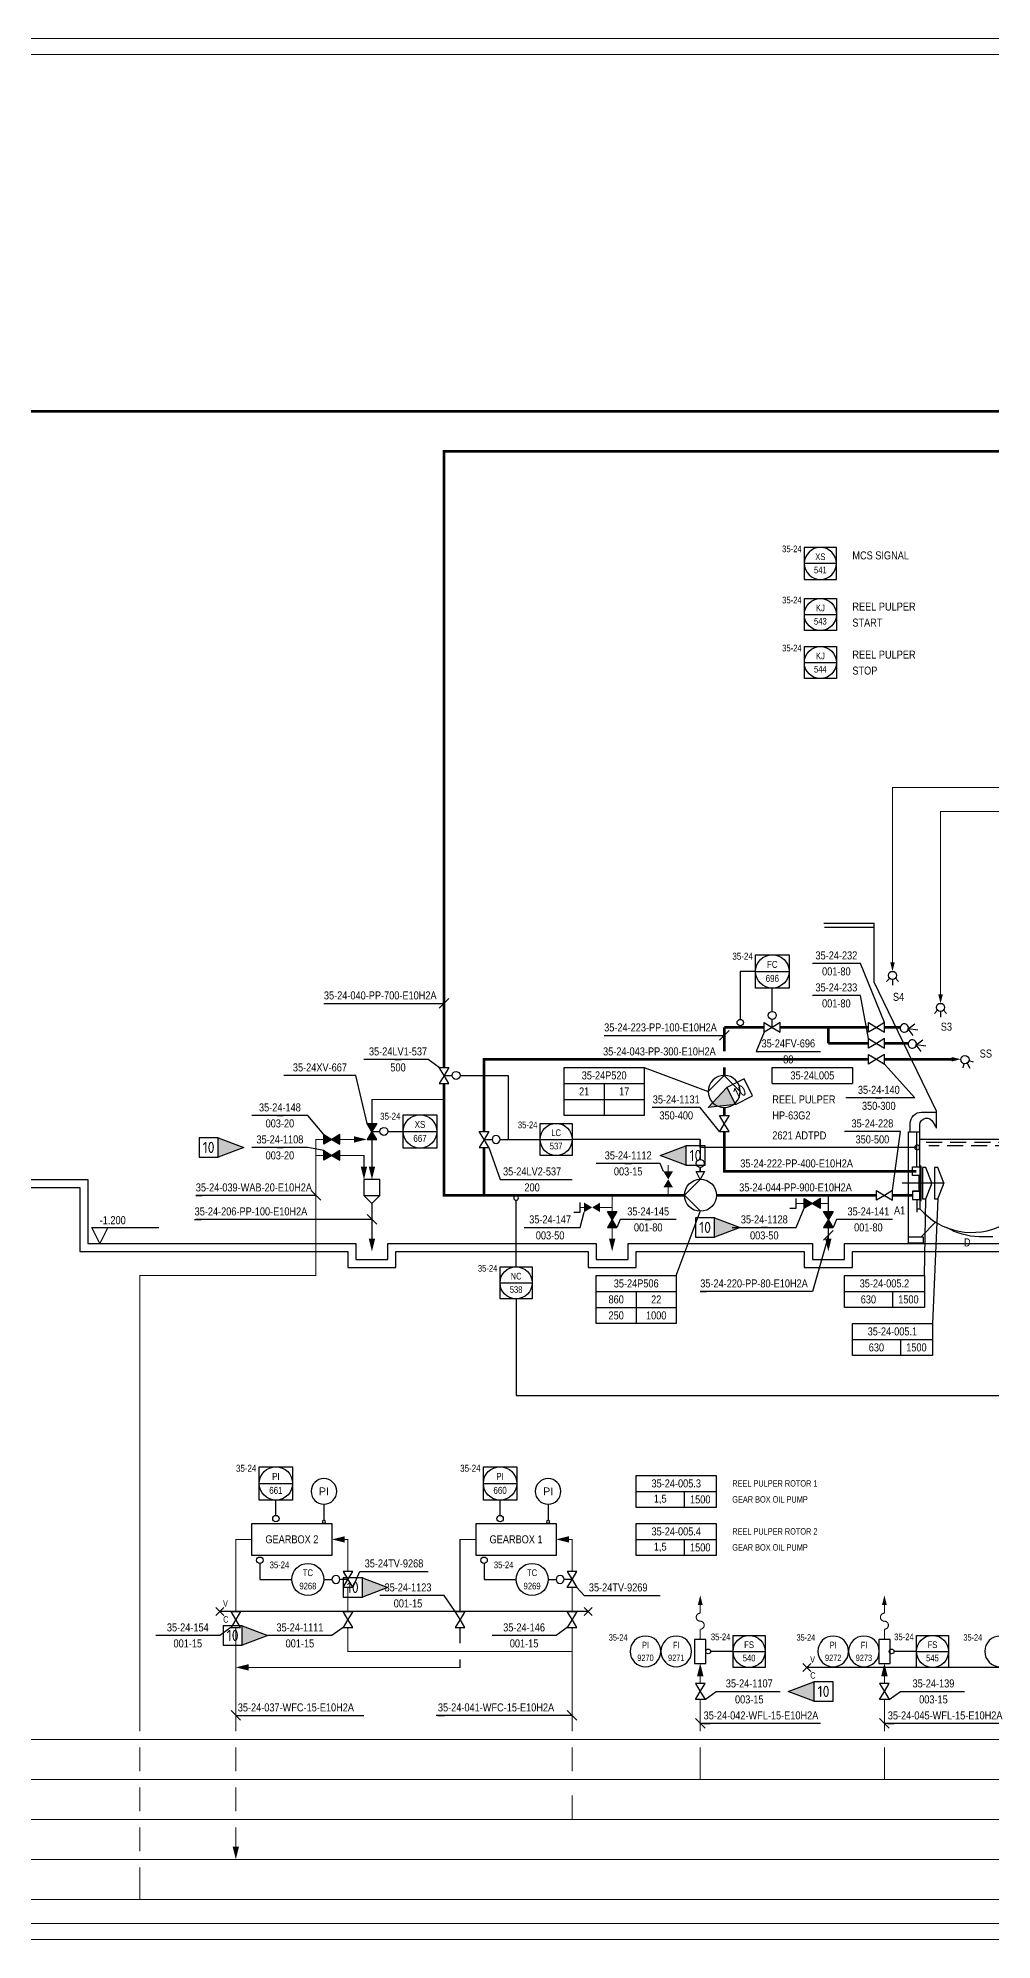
# Model space of a CAD drawing. Header units: millimetres. Extents: x -55 to 6506, y -5 to 599.
# Drawn here: x 1486 to 1784, y 0 to 594 of the extents above; entities that cross this region are included whole.
import ezdxf
from ezdxf.enums import TextEntityAlignment as Align

# ---------------------------------------------------------------- set-up
doc = ezdxf.new("R2010")
doc.units = ezdxf.units.MM
doc.header["$LTSCALE"] = 10
doc.header["$MEASUREMENT"] = 0
doc.linetypes.add('DASHDOT', pattern=[25.4, 12.7, -6.35, 0, -6.35])
doc.linetypes.add('DASHED', pattern=[0.75, 0.5, -0.25])
doc.layers.get('0').update_dxf_attribs({"linetype": 'CONTINUOUS'})
for name, color, linetype in [('P-A-SHEET', 3, 'CONTINUOUS'), ('P-COOLING_WATER', 3, 'CONTINUOUS'), ('P-CVPOS', 7, 'CONTINUOUS'), ('P-DELIVERY_LIMIT', 1, 'DASHDOT'), ('P-EQUIPMENT_POS', 7, 'CONTINUOUS'), ('P-EQUIPMENTS', 7, 'CONTINUOUS'), ('P-FITTINGS', 7, 'CONTINUOUS'), ('P-FLOOR', 7, 'CONTINUOUS'), ('P-INSTRPOS', 7, 'CONTINUOUS'), ('P-INSTRPOS_TEXTS', 7, 'CONTINUOUS'), ('P-INSTRU', 7, 'CONTINUOUS'), ('P-LINEPOS', 7, 'CONTINUOUS'), ('P-MASS1', 6, 'CONTINUOUS'), ('P-MOTOR_POS', 7, 'CONTINUOUS'), ('P-OTHER', 7, 'CONTINUOUS'), ('P-PUMP_POS', 7, 'CONTINUOUS'), ('P-PUMPS', 7, 'CONTINUOUS'), ('P-REJECT', 22, 'CONTINUOUS'), ('P-REVISIONS', 1, 'CONTINUOUS'), ('P-SEALING_WATER', 3, 'CONTINUOUS'), ('P-SYMB', 7, 'CONTINUOUS'), ('P-TEXT', 7, 'CONTINUOUS'), ('P-VALVEPOS', 7, 'CONTINUOUS'), ('P-VENTS', 7, 'CONTINUOUS'), ('P-WATER', 3, 'CONTINUOUS'), ('P-WHITE_WATER', 3, 'CONTINUOUS'), ('PI0ATT', 7, 'CONTINUOUS')]:
    doc.layers.add(name, color=color, linetype=linetype)
doc.styles.add('Arial', font='ARIALN.TTF')
doc.styles.add('ARIALN', font='ARIALN.TTF')
doc.styles.add('CTS_REV', font='isocp.shx')
doc.styles.add('ISO', font='ISO.shx')
doc.styles.add('ROMANS', font='ARIALN.TTF')
doc.styles.get("Standard").update_dxf_attribs({"font": 'ARIALN.TTF'})

# ---------------------------------------------------------------- blocks, each defined once
blk = doc.blocks.new('PPI_0100X')
at = {"color": 0}
blk.add_circle((0, 0), 0.75, dxfattribs=at)
at = {"layer": 'PI0ATT', "color": 0, "flags": 1}
for tag, p in [('ANTNIMI', (-0.88, -0.31)), ('ANTPOS', (-0.88, -0.39)), ('ANTPNIM', (-0.88, -0.48)), ('ANTDN', (-0.88, -0.56)), ('ANTPN', (-0.88, -0.64)), ('ANTMAT', (-0.88, -0.73)), ('ANTLIIT', (-0.88, -0.81)), ('ANTPITU', (-0.88, -0.89)), ('ANTERI1', (-0.88, -0.98)), ('ANTPHAV', (-0.88, -1.06)), ('ANTSIPO', (-0.88, -1.14)), ('ANTAILY', (-0.88, -1.23)), ('ANTTIH', (-0.88, -1.31)), ('ANTALUE', (-0.88, -1.39)), ('ANTKPAI', (-0.88, -1.48)), ('ANTLMP', (-0.88, -1.56)), ('ANTYLAM', (-0.88, -1.64)), ('ANTLISA', (-0.88, -1.73))]:
    blk.add_attdef(tag, p, '', height=0.05, dxfattribs=at)
blk = doc.blocks.new('P7A0200')
at = {"color": 0, "linetype": 'ByBlock'}
for p, q in [((0, 5), (5, 0)), ((5, 0), (0, -5))]:
    blk.add_line(p, q, dxfattribs=at)
blk.add_lwpolyline([(0, -5, 1), (0, 5, 1)], format="xyb", close=True, dxfattribs=at)
blk = doc.blocks.new('P7A1100')
at = {"color": 0, "linetype": 'ByBlock'}
for points in [[(-3, -1.8), (-3, 1.8), (0, 0)], [(3, -1.8), (3, 1.8), (0, 0)]]:
    blk.add_lwpolyline(points, close=True, dxfattribs=at)
blk = doc.blocks.new('P7A1120')
at = {"color": 0, "linetype": 'ByBlock'}
blk.add_line((0, 0), (0, 3), dxfattribs=at)
for points in [[(-3, 1.8), (0, 0), (-3, -1.8)], [(3, 1.8), (0, 0), (3, -1.8)]]:
    blk.add_lwpolyline(points, close=True, dxfattribs=at)
blk.add_lwpolyline([(-1.5, 4.5, 1), (1.5, 4.5, 1)], format="xyb", close=True, dxfattribs=at)
blk = doc.blocks.new('PPI_1204A')
at = {"color": 0, "linetype": 'ByBlock'}
for p, q in [((-6, -6), (-6, 6)), ((-6, 6), (6, 6)), ((-6, 0), (6, 0)), ((6, 6), (6, -6)), ((6, -6), (-6, -6))]:
    blk.add_line(p, q, dxfattribs=at)
blk.add_circle((0, 0), 6, dxfattribs=at)
blk = doc.blocks.new('PPI_1200A')
at = {"color": 0, "linetype": 'ByBlock'}
blk.add_circle((0, 0), 6, dxfattribs=at)
blk = doc.blocks.new('PPI_1100A')
at = {"color": 0, "linetype": 'ByBlock'}
blk.add_line((0, 0), (2, 0), dxfattribs=at)
blk = doc.blocks.new('PPI_1000A')
at = {"color": 0, "linetype": 'ByBlock'}
blk.add_line((-1, 0), (1, 0), dxfattribs=at)
blk = doc.blocks.new('PPI_0900A')
at = {"color": 0, "linetype": 'ByBlock'}
blk.add_line((-1, 0), (1, 0), dxfattribs=at)
blk = doc.blocks.new('P7A1305')
at = {"color": 0, "linetype": 'ByBlock'}
blk.add_solid([(-4, -1), (-4, 1), (0, 0)], dxfattribs=at)
blk = doc.blocks.new('P7A1105')
at = {"color": 0, "linetype": 'ByBlock'}
for points in [[(-3, 1.8), (-3, -1.8), (0, 0)], [(0, 0), (3, 1.8), (3, -1.8)]]:
    blk.add_solid(points, dxfattribs=at)
blk = doc.blocks.new('P7A1212')
at = {"color": 0, "linetype": 'ByBlock'}
for p, q in [((0, -1.5), (0, 1.5)), ((2, -1.5), (0, -1.5))]:
    blk.add_line(p, q, dxfattribs=at)
blk = doc.blocks.new('CVM0194')
at = {"color": 0, "linetype": 'Continuous'}
blk.add_lwpolyline([(-1.5, 4.5, -1), (1.5, 4.5, -1), (-1.5, 4.5)], format="xyb", close=True, dxfattribs=at)
blk.add_lwpolyline([(0, 0), (0, 3)], dxfattribs=at)
at = {"layer": 'P-VENTS', "color": 7, "linetype": 'Continuous'}
for points in [[(-3, -1.8), (-3, 1.8), (0, 0)], [(3, -1.8), (3, 1.8), (0, 0)]]:
    blk.add_lwpolyline(points, close=True, dxfattribs=at)
blk = doc.blocks.new('PPI_1302A-25_0')
at = {"color": 0, "linetype": 'ByBlock'}
for p, q in [((0, -5), (0, 0)), ((0, 0), (25, 0)), ((25, 0), (25, -5)), ((0, -5), (25, -5))]:
    blk.add_line(p, q, dxfattribs=at)
blk = doc.blocks.new('PPI_0521A-25_0')
at = {"color": 0, "linetype": 'ByBlock'}
for p, q in [((0, 0), (25, 0)), ((0, -15), (0, 0)), ((25, 0), (25, -15)), ((0, -5), (25, -5)), ((12.5, -5), (12.5, -15)), ((0, -10), (25, -10)), ((25, -15), (0, -15))]:
    blk.add_line(p, q, dxfattribs=at)
blk = doc.blocks.new('p7a1370')
at = {"color": 0, "linetype": 'ByBlock'}
for p, q in [((1.25, 1.25), (-1.25, -1.25)), ((-1.25, 1.25), (1.25, -1.25))]:
    blk.add_line(p, q, dxfattribs=at)
blk = doc.blocks.new('P7A1304')
at = {"color": 0, "linetype": 'ByBlock'}
blk.add_line((1.5, 1.5), (-1.5, -1.5), dxfattribs=at)
blk = doc.blocks.new('PPI_1504A-25_0')
at = {"color": 0, "linetype": 'ByBlock'}
for p, q in [((0, 0), (25, 0)), ((0, -10), (0, 0)), ((25, 0), (25, -10)), ((0, -5), (25, -5)), ((15, -5), (15, -10)), ((25, -10), (0, -10))]:
    blk.add_line(p, q, dxfattribs=at)
blk = doc.blocks.new('PPI_0102B')
at = {"color": 0, "linetype": 'ByBlock'}
blk.add_circle((0, -1), 1, dxfattribs=at)
blk = doc.blocks.new('PRM5E70')
at = {"layer": 'P-OTHER'}
h = blk.add_hatch(color=0, dxfattribs=at)
h.paths.add_polyline_path([(-3, 1.8), (-3, -1.8), (0, 0)])
h.paths.add_polyline_path([(3, -1.8), (3, 1.8), (0, 0)])
at = {"layer": 'P-VENTS', "color": 0, "linetype": 'Continuous'}
for points in [[(-3, -1.8), (-3, 1.8), (0, 0)], [(3, -1.8), (3, 1.8), (0, 0)]]:
    blk.add_lwpolyline(points, close=True, dxfattribs=at)
blk = doc.blocks.new('P7A1315')
at = {"color": 0, "linetype": 'ByBlock'}
for p, q in [((0, 0), (-2.5, 5)), ((-2.5, 5), (18.5, 5)), ((2.5, 5), (0, 0))]:
    blk.add_line(p, q, dxfattribs=at)
at = {"color": 0, "linetype": 'ByBlock', "style": 'ROMANS'}
blk.add_attdef('INFO', (0, 6), '', height=2.5, dxfattribs=at)
blk = doc.blocks.new('P7A1011')
at = {"color": 0, "linetype": 'ByBlock'}
blk.add_line((0, -4), (0, -9), dxfattribs=at)
blk.add_lwpolyline([(-4, 0, 1), (4, 0, 1)], format="xyb", close=True, dxfattribs=at)
for start, end in [(90, 270), (270, 90)]:
    blk.add_arc((0, -9.5), 0.5, start, end, dxfattribs=at)
at = {"color": 0, "linetype": 'ByBlock', "style": 'ISO', "width": 1.25}
blk.add_attdef('TUNNUS', text='', height=2.5, dxfattribs=at).set_placement((0, 0), align=Align.MIDDLE)
blk = doc.blocks.new('PRME234')
at = {"layer": 'P-OTHER'}
h = blk.add_hatch(color=0, dxfattribs=at)
h.paths.add_polyline_path([(-3, 1.8), (-3, -1.8), (0, 0)])
h.paths.add_polyline_path([(3, -1.8), (3, 1.8), (0, 0)])
at = {"layer": 'P-VENTS', "color": 0, "linetype": 'Continuous'}
for points in [[(-3, -1.8), (-3, 1.8), (0, 0)], [(3, -1.8), (3, 1.8), (0, 0)]]:
    blk.add_lwpolyline(points, close=True, dxfattribs=at)
blk = doc.blocks.new('PRME973')
at = {"layer": 'P-OTHER'}
h = blk.add_hatch(color=0, dxfattribs=at)
h.paths.add_polyline_path([(-3, 1.8), (-3, -1.8), (0, 0)])
h.paths.add_polyline_path([(3, -1.8), (3, 1.8), (0, 0)])
at = {"layer": 'P-VENTS', "color": 0, "linetype": 'Continuous'}
for points in [[(-3, -1.8), (-3, 1.8), (0, 0)], [(3, -1.8), (3, 1.8), (0, 0)]]:
    blk.add_lwpolyline(points, close=True, dxfattribs=at)
blk.add_lwpolyline([(-1.5, 4.5, -1), (1.5, 4.5, -1), (-1.5, 4.5)], format="xyb", close=True, dxfattribs=at)
blk.add_lwpolyline([(0, 0), (0, 3)], dxfattribs=at)
blk = doc.blocks.new('PRME981')
at = {"layer": 'P-OTHER'}
h = blk.add_hatch(color=0, dxfattribs=at)
h.paths.add_polyline_path([(-3, 1.8), (-3, -1.8), (0, 0)])
h.paths.add_polyline_path([(3, -1.8), (3, 1.8), (0, 0)])
at = {"layer": 'P-VENTS', "color": 0, "linetype": 'Continuous'}
for points in [[(-3, -1.8), (-3, 1.8), (0, 0)], [(3, -1.8), (3, 1.8), (0, 0)]]:
    blk.add_lwpolyline(points, close=True, dxfattribs=at)
blk = doc.blocks.new('PRME98D')
at = {"layer": 'P-OTHER'}
h = blk.add_hatch(color=0, dxfattribs=at)
h.paths.add_polyline_path([(-3, 1.8), (-3, -1.8), (0, 0)])
h.paths.add_polyline_path([(3, -1.8), (3, 1.8), (0, 0)])
at = {"layer": 'P-VENTS', "color": 0, "linetype": 'Continuous'}
for points in [[(-3, -1.8), (-3, 1.8), (0, 0)], [(3, -1.8), (3, 1.8), (0, 0)]]:
    blk.add_lwpolyline(points, close=True, dxfattribs=at)
blk = doc.blocks.new('P7A1220')
at = {"color": 0, "linetype": 'ByBlock'}
for p, q in [((-1.8, -4.3), (0, -2.5)), ((0, -5.5), (0, -2.5)), ((0, -2.5), (1.8, -4.3))]:
    blk.add_line(p, q, dxfattribs=at)
blk.add_lwpolyline([(-1.3, -1.2, 1), (1.3, -1.2, 1)], format="xyb", close=True, dxfattribs=at)
blk = doc.blocks.new('CVM018F')
at = {"color": 0, "linetype": 'Continuous'}
blk.add_lwpolyline([(-1.5, 4.5, -1), (1.5, 4.5, -1), (-1.5, 4.5)], format="xyb", close=True, dxfattribs=at)
blk.add_lwpolyline([(0, 0), (0, 3)], dxfattribs=at)
at = {"layer": 'P-VENTS', "color": 0, "linetype": 'Continuous'}
for points in [[(-3, -1.8), (-3, 1.8), (0, 0)], [(3, -1.8), (3, 1.8), (0, 0)]]:
    blk.add_lwpolyline(points, close=True, dxfattribs=at)
blk = doc.blocks.new('P7A1369')
at = {"color": 0, "linetype": 'ByBlock'}
blk.add_lwpolyline([(8, -3), (0, 0), (8, 3)], dxfattribs=at)
blk.add_lwpolyline([(14, -3), (14, 3), (8, 3), (8, -3)], close=True, dxfattribs=at)
blk.add_solid([(8, 3), (8, -3), (0, 0)], dxfattribs=at)
at = {"color": 7, "linetype": 'Continuous', "style": 'CTS_REV'}
blk.add_attdef('A', text='', height=3.5, dxfattribs=at).set_placement((11, 0), align=Align.MIDDLE)
blk = doc.blocks.new('P7A1372')
at = {"color": 0, "linetype": 'ByBlock'}
blk.add_lwpolyline([(-14, 3), (-14, -3), (-8, -3), (-8, 3)], close=True, dxfattribs=at)
blk.add_lwpolyline([(-8, 3), (0, 0), (-8, -3)], dxfattribs=at)
blk.add_solid([(-8, -3), (-8, 3), (0, 0)], dxfattribs=at)
at = {"color": 7, "linetype": 'Continuous', "style": 'CTS_REV'}
blk.add_attdef('A', text='', height=3.5, dxfattribs=at).set_placement((-11, 0), align=Align.MIDDLE)

msp = doc.modelspace()

# ---------------------------------------------------------------- linework, layer by layer
at = {"layer": 'P-A-SHEET', "color": 7, "const_width": 0.35}
for points in [[(-50, 0), (6501, 0), (6501, 594), (-50, 594)], [(-45, 5), (6496, 5), (6496, 589), (-45, 589)]]:
    msp.add_lwpolyline(points, close=True, dxfattribs=at)
at = {"layer": 'P-COOLING_WATER', "const_width": 0.35}
for points in [[(5972.5, 37.5), (15, 37.5)], [(15, 25), (5972.5, 25)]]:
    msp.add_lwpolyline(points, dxfattribs=at)
at = {"layer": 'P-CVPOS'}
for points in [[(1712.5, 283.5), (1710, 277.5), (1730, 277.5)], [(1611, 272.5), (1607.5, 275), (1587.5, 275)], [(1588.5, 255), (1585, 270), (1562.5, 270)], [(1626.5, 247.5), (1630, 237.5), (1652.5, 237.5)], [(1584, 110), (1586.25, 115), (1607.5, 115)], [(1654, 110), (1656.25, 107.5), (1680, 107.5)]]:
    msp.add_lwpolyline(points, dxfattribs=at)
at = {"layer": 'P-DELIVERY_LIMIT'}
for points in [[(1657.5, 102.5), (1542.5, 102.5)], [(1827.5, 85), (1725.82, 85)]]:
    msp.add_lwpolyline(points, dxfattribs=at)
at = {"layer": 'P-EQUIPMENTS'}
for points in [[(1761.09, 241.4), (1761.09, 248.53), (1761.09, 254.53, -0.827046), (1765.18, 255.31), (1766.31, 253.5), (1766.31, 258.79), (1746.81, 299.11), (1746.81, 317.54)], [(1761.09, 231.18), (1761.09, 228.28, 0.774592), (1798.55, 247.31, 0.132211), (1796.31, 252.39), (1796.31, 258.79), (1800.79, 269)], [(1757.56, 219.59), (1761.44, 219.59), (1762.14, 219.59), (1762.14, 217.54), (1757.56, 217.54), (1757.56, 252.39), (1758.08, 252.39), (1758.08, 255.02, -0.414214), (1761.58, 258.52), (1766.31, 258.52)], [(1783.84, 219.54), (1779.58, 219.54, -0.123626), (1769.42, 222.44)]]:
    msp.add_lwpolyline(points, format="xyb", dxfattribs=at)
for points in [[(1758.08, 252.39), (1761.09, 252.39)], [(1760.1, 241.4), (1760.1, 252.39)], [(1797.69, 250), (1761.03, 250)], [(1758.81, 233.84), (1761.09, 233.84), (1761.09, 238.74), (1760.74, 238.74), (1760.74, 233.84)], [(1760.1, 231.18), (1760.1, 227.29)], [(1760.1, 228.28), (1761.09, 228.28)], [(1765.97, 224.17), (1761.44, 219.59)]]:
    msp.add_lwpolyline(points, dxfattribs=at)
at = {"layer": 'P-EQUIPMENTS', "linetype": 'DASHED'}
for points in [[(1798.08, 249), (1761.03, 249)], [(1797.07, 248), (1763.87, 248)]]:
    msp.add_lwpolyline(points, dxfattribs=at)
at = {"layer": 'P-EQUIPMENTS'}
for points in [[(1761.09, 238.74), (1758.81, 238.74), (1758.81, 241.4), (1761.09, 241.4)], [(1761.44, 236.29), (1761.44, 241.19), (1761.44, 241.68), (1761.09, 241.68), (1761.09, 231.39), (1761.09, 230.9), (1761.44, 230.9)], [(1761.09, 233.84), (1758.81, 233.84), (1758.81, 231.18), (1761.09, 231.18)]]:
    msp.add_lwpolyline(points, close=True, dxfattribs=at)
at = {"layer": 'P-FLOOR'}
for points in [[(1297.5, 237.5), (1501.25, 237.5), (1501.25, 217.5), (1585, 217.5), (1585, 212.5), (1595, 212.5), (1595, 217.5), (1660, 217.5), (1660, 212.5), (1670, 212.5), (1670, 217.5), (1727.5, 217.5), (1727.5, 212.5), (1737.5, 212.5), (1737.5, 217.5), (1826.25, 217.5), (1826.25, 202.5), (1906.25, 202.5), (1906.25, 237.5), (1930, 237.5), (1930, 232.5), (1945, 232.5), (1945, 237.5), (2177.5, 237.5)], [(1300, 235), (1498.75, 235), (1498.75, 215), (1582.5, 215), (1582.5, 210), (1597.5, 210), (1597.5, 215), (1657.5, 215), (1657.5, 210), (1672.5, 210), (1672.5, 215), (1725, 215), (1725, 210), (1740, 210), (1740, 215), (1823.75, 215), (1823.75, 200), (1908.75, 200), (1908.75, 235), (1927.5, 235), (1927.5, 230), (1947.5, 230), (1947.5, 235), (2175, 235)]]:
    msp.add_lwpolyline(points, dxfattribs=at)
at = {"layer": 'P-INSTRU'}
for points in [[(1617.5, 270), (1632.5, 270), (1632.5, 250), (1642.5, 250)], [(1595, 252.5), (1599.78, 252.5)], [(1630, 250), (1632.5, 250), (1632.5, 250)], [(1760, 247.5), (1692.5, 247.5), (1692.5, 250), (1652.5, 250)], [(1692.5, 250), (1692.5, 243.75)], [(1692.5, 241.25), (1692.5, 240)], [(1692.5, 237.5), (1692.5, 237.5)], [(1635, 210.18), (1635, 231)], [(1635, 200), (1635, 170), (1939.7, 170)], [(1560, 132.5), (1560, 137.28)], [(1630, 132.5), (1630, 137.28)], [(1555, 117.5), (1555, 112.5), (1565, 112.5)], [(1625, 117.5), (1625, 112.5), (1635, 112.5)], [(1575, 112.5), (1577.5, 112.5)], [(1645, 112.5), (1647.5, 112.5)], [(1702.73, 90), (1695.73, 90)], [(1760.01, 90), (1753.01, 90)]]:
    msp.add_lwpolyline(points, dxfattribs=at)
at = {"layer": 'P-LINEPOS'}
for points in [[(1662.5, 282.5), (1700, 282.5)], [(1572.5, 232.5), (1535, 232.5)], [(1590, 225), (1535, 225)], [(1732.5, 220), (1727.5, 202.5), (1692.5, 202.5)], [(1547.5, 70), (1587.5, 70)], [(1652.5, 70), (1647.5, 70), (1610, 70)], [(1730, 67.5), (1692.5, 67.5)], [(1790, 67.5), (1750, 67.5)]]:
    msp.add_lwpolyline(points, dxfattribs=at)
at = {"layer": 'P-MASS1', "const_width": 0.8}
for points in [[(2387.5, 287.5), (2385, 287.5), (2385, 477.5), (1017.03, 477.5)], [(2406, 282.5), (2375, 282.5), (2375, 465), (1612.5, 465), (1612.5, 272.5)], [(1700, 277.5), (1700, 285)], [(1700, 285), (1712.5, 285)], [(1717.5, 285), (1745, 285)], [(1732.5, 280), (1732.5, 285)], [(1750, 285), (1755, 285)], [(1732.5, 280), (1745, 280)], [(1750, 280), (1757.5, 280)], [(1745, 275), (1625, 275), (1625, 252.5)], [(1771.01, 275), (1750, 275)], [(1750, 275), (1750, 275)], [(1612.5, 267.5), (1612.5, 232.5), (1687.5, 232.5)], [(1700, 270), (1700, 272.5)], [(1700, 257.5), (1700, 260)], [(1760, 240), (1700, 240), (1700, 252.5)], [(1625, 247.5), (1625, 232.5)], [(1747.5, 232.5), (1697.5, 232.5)], [(1758.81, 232.5), (1752.5, 232.5)]]:
    msp.add_lwpolyline(points, dxfattribs=at)
at = {"layer": 'P-OTHER'}
for points in [[(1731.09, 317.54), (1746.81, 317.54)], [(1731.31, 316.29), (1746.81, 316.29)], [(1710, 302.5), (1705, 302.5), (1705, 287.5)], [(1715, 290), (1715, 297.5)], [(1575, 292.5), (1612.5, 292.5)], [(1675, 272.5), (1695, 265)], [(1691.18, 240), (1693.82, 240)], [(1692.5, 237.5), (1691.18, 240)], [(1692.5, 240), (1692.5, 241.25)], [(1693.82, 240), (1692.5, 237.5)], [(1587.5, 232.5), (1592.5, 232.5), (1592.5, 237.5), (1587.5, 237.5), (1587.5, 232.5)], [(1592.5, 232.5), (1590, 230), (1587.5, 232.5)], [(1765.06, 236.29), (1755.54, 236.29)], [(1768.81, 236.29), (1759.29, 236.29)], [(1685, 207.5), (1692.5, 227.5)], [(1762.5, 207.5), (1762.96, 231.39)], [(1766.71, 231.39), (1765, 192.5)], [(1552.5, 130), (1577.5, 130), (1577.5, 120), (1552.5, 120), (1552.5, 130)], [(1622.5, 130), (1647.5, 130), (1647.5, 120), (1622.5, 120), (1622.5, 130)], [(1615.96, 102.5), (1612.5, 107.5), (1592.5, 107.5)], [(1545.96, 97.5), (1542.5, 95), (1522.5, 95)], [(1581, 97.5), (1577.5, 95), (1557.5, 95)], [(1651, 97.5), (1647.5, 95), (1627.5, 95)], [(1694, 75), (1697.5, 77.5), (1717.5, 77.5)], [(1751.5, 75), (1755, 77.5), (1775, 77.5)]]:
    msp.add_lwpolyline(points, dxfattribs=at)
for points in [[(1761.91, 231.39), (1762.96, 231.39), (1764.71, 235.94), (1764.71, 236.64), (1762.96, 241.19), (1761.91, 241.19)], [(1765.66, 231.39), (1766.71, 231.39), (1768.46, 235.94), (1768.46, 236.64), (1766.71, 241.19), (1765.66, 241.19)], [(1690.75, 86.25), (1694.25, 86.25), (1694.25, 93.75), (1690.75, 93.75), (1690.75, 86.25)], [(1748.25, 86.25), (1751.75, 86.25), (1751.75, 93.75), (1748.25, 93.75), (1748.25, 86.25)]]:
    msp.add_lwpolyline(points, close=True, dxfattribs=at)
msp.add_circle((1692.5, 242.5), 1.25, dxfattribs=at)
at = {"layer": 'P-REJECT', "const_width": 0.35}
for points in [[(1590, 255), (1590, 262.5), (1612.5, 262.5)], [(1590, 241.5), (1590, 250)], [(1682.5, 240), (1682.5, 242)], [(1665, 232.5), (1665, 227.5)], [(1682.5, 232.5), (1682.5, 235)], [(1732.5, 232.5), (1732.5, 227.5)], [(1590, 219), (1590, 230)], [(1656.25, 228.75), (1655, 228.75)], [(1665, 228.75), (1661.25, 228.75)], [(1725, 230), (1722.5, 230)], [(1732.5, 230), (1730, 230)], [(1665, 222.5), (1665, 219)], [(1732.5, 222.5), (1732.5, 219)]]:
    msp.add_lwpolyline(points, dxfattribs=at)
at = {"layer": 'P-SEALING_WATER', "const_width": 0.35}
for points in [[(1692.5, 93.75), (1692.5, 96.94), (1692.5, 96.94, 1), (1692.5, 99.44, -1), (1692.5, 101.94), (1692.5, 105.59)], [(1750, 93.75), (1750, 96.94), (1750, 96.94, 1), (1750, 99.44, -1), (1750, 101.94), (1750, 105.59)]]:
    msp.add_lwpolyline(points, format="xyb", dxfattribs=at)
for points in [[(1692.5, 50), (1692.5, 60)], [(1750, 50), (1750, 60)], [(15, 50), (5972.5, 50)]]:
    msp.add_lwpolyline(points, dxfattribs=at)
at = {"layer": 'P-SYMB'}
for points in [[(1751.66, 300.34), (1750.67, 299.34)], [(1752.53, 299.96), (1752.53, 298.17)], [(1753.44, 300.34), (1754.44, 299.34)], [(1766.63, 290.34), (1765.63, 289.34)], [(1767.53, 289.96), (1767.53, 288.17)], [(1768.44, 290.34), (1769.44, 289.34)], [(1774.83, 273.68), (1774.49, 272.32)], [(1775.8, 273.83), (1776.72, 272.29)], [(1776.39, 274.62), (1777.75, 274.27)]]:
    msp.add_lwpolyline(points, dxfattribs=at)
for centre in [(1752.53, 301.24), (1767.53, 291.24), (1775.14, 274.93)]:
    msp.add_circle(centre, 1.28, dxfattribs=at)
at = {"layer": 'P-VALVEPOS'}
for points in [[(1750, 286.5), (1742.5, 305), (1727.5, 305)], [(1745, 281.5), (1742.5, 295), (1727.5, 295)], [(1750, 273.54), (1759.5, 263), (1738, 263)], [(1575, 251.5), (1570, 257.5), (1552.5, 257.5)], [(1698.5, 252.5), (1692.5, 260), (1677.5, 260)], [(1752.5, 234), (1755, 252.5), (1737.5, 252.5)], [(1575, 246.5), (1570, 247.5), (1552.5, 247.5)], [(1681, 240), (1680, 242.5), (1660, 242.5)], [(1637.5, 222.5), (1655, 222.5), (1656.25, 227.25)], [(1702.5, 222.5), (1722.5, 222.5), (1725, 228.5)], [(1685, 225), (1667.5, 225), (1666.5, 222.5)], [(1752.5, 225), (1735, 225), (1734, 222.5)]]:
    msp.add_lwpolyline(points, dxfattribs=at)
at = {"layer": 'P-WATER', "const_width": 0.35}
for points in [[(1575, 250), (1572.5, 250), (1572.5, 207.5), (1517.5, 207.5), (1517.5, 65)], [(1584.38, 250), (1580, 250)], [(1575, 245), (1572.5, 245)], [(1587.5, 240), (1587.5, 245), (1580, 245)], [(1552.5, 125), (1547.5, 125), (1547.5, 102.5)], [(1582.5, 115), (1582.5, 125), (1581.5, 125)], [(1617.5, 102.5), (1617.5, 125), (1622.5, 125)], [(1652.5, 115), (1652.5, 125), (1651.5, 125)], [(1582.5, 107.5), (1582.5, 110)], [(1582.5, 110), (1582.5, 102.5)], [(1652.5, 110), (1652.5, 102.5)], [(1547.5, 97.5), (1547.5, 85)], [(1547.5, 95), (1547.5, 97.5)], [(1582.5, 97.5), (1582.5, 90), (1652.5, 90)], [(1617.5, 97.5), (1617.5, 92.5)], [(1652.5, 97.5), (1652.5, 92.5)], [(1652.5, 97.5), (1652.5, 65)], [(1547.5, 65), (1547.5, 85)], [(1617.5, 87.5), (1617.5, 85), (1551.5, 85)], [(1692.5, 80), (1692.5, 82.25)], [(1750, 80), (1750, 82.25)], [(1692.5, 65), (1692.5, 75)], [(1750, 65), (1750, 75)], [(1517.5, 60), (1517.5, 52.5)], [(1547.5, 52.5), (1547.5, 60)], [(1652.5, 60), (1652.5, 52.5)], [(1517.5, 47.5), (1517.5, 40)], [(1547.5, 40), (1547.5, 47.5)], [(1652.5, 45), (1652.5, 37.5)], [(1517.5, 35), (1517.5, 27.5)], [(1547.5, 29), (1547.5, 35)], [(1517.5, 22.5), (1517.5, 12.5)], [(15, 12.5), (5272.5, 12.5)]]:
    msp.add_lwpolyline(points, dxfattribs=at)
at = {"layer": 'P-WHITE_WATER', "const_width": 0.35}
for points in [[(2102.5, 160), (2102.5, 360), (1752.5, 360), (1752.5, 332.5), (1752.5, 360), (1752.5, 305.3)], [(1767.5, 295), (1767.5, 352.5), (2080, 352.5), (2080, 160)], [(2093, 62.5), (1467.5, 62.5)]]:
    msp.add_lwpolyline(points, dxfattribs=at)

# ---------------------------------------------------------------- block references
at = {"layer": 'P-CVPOS', "color": 140}
for p in [(1598.14, 275), (1720, 277.5), (1640, 237.5)]:
    msp.add_blockref('PPI_1000A', p, dxfattribs=at)
at = {"layer": 'P-CVPOS', "color": 140, "rotation": 180}
msp.add_blockref('PPI_1000A', (1573.75, 270), dxfattribs=at)
at = {"layer": 'P-CVPOS', "color": 140, "xscale": -1, "rotation": 180}
for p in [(1596.88, 115), (1666.88, 107.5)]:
    msp.add_blockref('PPI_1000A', p, dxfattribs=at)
at = {"layer": 'P-DELIVERY_LIMIT', "xscale": -1}
for p in [(1542.5, 102.5), (1657.5, 102.5), (1725.82, 85)]:
    msp.add_blockref('p7a1370', p, dxfattribs=at)
at = {"layer": 'P-EQUIPMENT_POS', "color": 140}
msp.add_blockref('PPI_1302A-25_0', (1715, 272.5), dxfattribs=at)
at = {"layer": 'P-FITTINGS', "rotation": 80.53767779197439}
for p in [(1755, 285), (1757.5, 280)]:
    msp.add_blockref('P7A1220', p, dxfattribs=at)
at = {"layer": 'P-INSTRPOS', "color": 140}
for name, p, xscale, yscale, zscale in [('PPI_1204A', (1730, 430), -0.833333, 0.833333, 0.833333), ('PPI_1204A', (1730, 414), 0.8333, 0.8333, 0.8333), ('PPI_1204A', (1730, 399), 0.8333, 0.8333, 0.8333), ('PPI_1204A', (1715, 302.5), 0.87, 0.87, 0.87), ('PPI_1204A', (1605, 252.5), 0.87, 0.87, 0.87), ('PPI_1204A', (1560, 142.5), 0.87, 0.87, 0.87), ('PPI_1204A', (1630, 142.5), 0.87, 0.87, 0.87), ('PPI_1200A', (1570, 112.5), 0.8333, 0.8333, 0.8333), ('PPI_1200A', (1640, 112.5), 0.8333, 0.8333, 0.8333)]:
    msp.add_blockref(name, p, dxfattribs=dict(at, xscale=xscale, yscale=yscale, zscale=zscale))
at = {"layer": 'P-INSTRU'}
msp.add_blockref('PPI_0102B', (1705, 287.5), dxfattribs=at)
at = {"layer": 'P-INSTRU', "color": 140}
for name, p, xscale, yscale, zscale in [('PPI_1204A', (1647.5, 250), 0.833333333333334, 0.833333333333334, 0.833333333333334), ('PPI_1204A', (1635, 205.18), 0.833333333333334, 0.833333333333334, 0.833333333333334), ('PPI_1200A', (1675.4, 90), -0.8, 0.8, 0.8), ('PPI_1200A', (1685, 90), -0.8, 0.8, 0.8), ('PPI_1204A', (1707.75, 90), 0.833333333333334, 0.833333333333334, 0.833333333333334), ('PPI_1200A', (1734.01, 90), -0.8, 0.8, 0.8), ('PPI_1200A', (1743.61, 90), -0.8, 0.8, 0.8), ('PPI_1204A', (1765, 90), 0.833333333333334, 0.833333333333334, 0.833333333333334), ('PPI_1200A', (1786.13, 90), -0.8, 0.8, 0.8)]:
    msp.add_blockref(name, p, dxfattribs=dict(at, xscale=xscale, yscale=yscale, zscale=zscale))
at = {"layer": 'P-INSTRU', "color": 140, "xscale": -1, "rotation": 180}
msp.add_blockref('PPI_0100X', (1760.23, 247.5), dxfattribs=at)
at = {"layer": 'P-INSTRU', "color": 140, "xscale": -1}
msp.add_blockref('PPI_0100X', (1635, 231.75), dxfattribs=at)
at = {"layer": 'P-INSTRU', "color": 140}
for name, p in [('PPI_0102B', (1560, 132.5)), ('PPI_0102B', (1630, 132.5)), ('PPI_0100X', (1694.98, 90)), ('PPI_0100X', (1752.26, 90))]:
    msp.add_blockref(name, p, dxfattribs=at)
at = {"layer": 'P-INSTRU', "color": 140, "rotation": 180}
for p in [(1555, 117.5), (1625, 117.5)]:
    msp.add_blockref('PPI_0102B', p, dxfattribs=at)
at = {"layer": 'P-LINEPOS', "color": 140}
for p in [(1575, 292.5), (1662.5, 282.5), (1662.16, 275), (1705, 240), (1535, 232.5), (1704.66, 232.5), (1534.63, 225), (1692.5, 202.5), (1548.1, 70), (1610.6, 70), (1693.56, 67.5), (1751.06, 67.5)]:
    msp.add_blockref('PPI_1100A', p, dxfattribs=at)
at = {"layer": 'P-LINEPOS'}
for p in [(1700, 282.5), (1732.5, 220)]:
    msp.add_blockref('P7A1304', p, dxfattribs=at)
at = {"layer": 'P-LINEPOS', "xscale": -1}
for p in [(1572.5, 232.5), (1590, 225), (1547.5, 70), (1652.5, 70), (1692.5, 67.5), (1750, 67.5)]:
    msp.add_blockref('P7A1304', p, dxfattribs=at)
at = {"layer": 'P-MOTOR_POS', "color": 140}
for p in [(1737.5, 207.5), (1740, 192.5), (1672.5, 145), (1672.5, 130)]:
    msp.add_blockref('PPI_1504A-25_0', p, dxfattribs=at)
at = {"layer": 'P-PUMP_POS', "color": 140}
for p in [(1650, 272.5), (1660, 207.5)]:
    msp.add_blockref('PPI_0521A-25_0', p, dxfattribs=at)
at = {"layer": 'P-PUMPS', "rotation": 90}
msp.add_blockref('P7A0200', (1700, 265), dxfattribs=at)
at = {"layer": 'P-PUMPS', "xscale": -1}
msp.add_blockref('P7A0200', (1692.56, 232.54), dxfattribs=at)
at = {"layer": 'P-REVISIONS', "rotation": 26.56505117707798}
msp.add_blockref('P7A1369', (1695, 260), dxfattribs=at).add_auto_attribs({'A': '10'})
at = {"layer": 'P-REVISIONS'}
for name, p in [('P7A1372', (1550, 247.5)), ('P7A1369', (1680, 245)), ('P7A1372', (1705, 222.5)), ('P7A1372', (1595, 110)), ('P7A1372', (1557.5, 95)), ('P7A1369', (1720, 77.5))]:
    msp.add_blockref(name, p, dxfattribs=at).add_auto_attribs({'A': '10'})
at = {"layer": 'P-SYMB'}
for p, xscale, yscale, zscale, rotation in [((1752.53, 302.5), -0.7, 0.7, 0.7, 89.9999999999999), ((1767.53, 292.5), -0.7, 0.7, 0.7, 89.99999999999986), ((1773.81, 275.04), -0.7, 0.7, 0.7, 180), ((1692.5, 107.5), 0.75, 0.75, 0.75, 90.00000000000001), ((1750, 107.5), 0.75, 0.75, 0.75, 90.00000000000001)]:
    msp.add_blockref('P7A1305', p, dxfattribs=dict(at, xscale=xscale, yscale=yscale, zscale=zscale, rotation=rotation))
for name, p in [('P7A1304', (1612.5, 292.5)), ('P7A1305', (1588.38, 250))]:
    msp.add_blockref(name, p, dxfattribs=at)
for p, rotation in [((1587.5, 237.5), 270), ((1590, 237.5), 270), ((1590, 215), 270), ((1665, 215), 270), ((1732.5, 215), 270), ((1577.5, 125), 180), ((1647.5, 125), 180), ((1692.5, 86.25), 90), ((1750, 86.25), 90)]:
    msp.add_blockref('P7A1305', p, dxfattribs=dict(at, rotation=rotation))
for name, p, values in [('P7A1315', (1505, 217.5), {'INFO': '-1.200'}), ('P7A1011', (1575, 140), {'TUNNUS': 'PI'}), ('P7A1011', (1645, 140), {'TUNNUS': 'PI'})]:
    msp.add_blockref(name, p, dxfattribs=at).add_auto_attribs(values)
at = {"layer": 'P-SYMB', "xscale": -1}
for name, p in [('P7A1212', (1655, 228.75)), ('P7A1212', (1722.5, 230)), ('P7A1305', (1547.5, 85))]:
    msp.add_blockref(name, p, dxfattribs=at)
at = {"layer": 'P-SYMB', "xscale": -1, "rotation": 89.99999999999984}
msp.add_blockref('P7A1305', (1547.5, 25), dxfattribs=at)
at = {"layer": 'P-VALVEPOS', "color": 140, "rotation": 180}
for p in [(1735, 305), (1735, 295), (1685, 260), (1746.25, 252.5)]:
    msp.add_blockref('PPI_0900A', p, dxfattribs=at)
at = {"layer": 'P-VALVEPOS', "color": 140}
for p in [(1748.25, 263), (1561.25, 257.5), (1561.25, 247.5), (1670, 242.5), (1676.25, 225), (1707.81, 77.5), (1765.31, 77.5)]:
    msp.add_blockref('PPI_0900A', p, dxfattribs=at)
at = {"layer": 'P-VALVEPOS', "color": 140, "xscale": -1, "rotation": 180}
msp.add_blockref('PPI_0900A', (1645.62, 222.5), dxfattribs=at)
at = {"layer": 'P-VALVEPOS', "color": 140, "xscale": -1}
for p in [(1712.5, 222.5), (1745, 225), (1601.25, 107.5), (1532.5, 95), (1567.5, 95), (1637.5, 95)]:
    msp.add_blockref('PPI_0900A', p, dxfattribs=at)
at = {"layer": 'P-VENTS'}
for name, p, xscale, yscale, zscale in [('CVM018F', (1715, 285), 0.8333333333333334, 0.8333333333333334, 0.8333333333333334), ('P7A1100', (1747.5, 285), 0.8333333333333334, 0.8333333333333334, 0.8333333333333334), ('P7A1100', (1747.5, 280), 0.8333333333333334, 0.8333333333333334, 0.8333333333333334), ('P7A1100', (1747.5, 275.04), -0.833, 0.833, 0.833), ('PRME981', (1577.5, 250), 0.8333333333333334, 0.8333333333333334, 0.8333333333333334), ('PRME98D', (1577.5, 245), 0.8333333333333334, 0.8333333333333334, 0.8333333333333334), ('P7A1100', (1750, 232.5), 0.8333333333333334, 0.8333333333333334, 0.8333333333333334), ('PRM5E70', (1727.5, 230), 0.8333333333333334, 0.8333333333333334, 0.8333333333333334)]:
    msp.add_blockref(name, p, dxfattribs=dict(at, xscale=xscale, yscale=yscale, zscale=zscale))
for name, p, xscale, yscale, zscale, rotation in [('P7A1120', (1612.5, 270), -0.833, 0.833, 0.833, 270), ('P7A1100', (1700, 255), 0.8333333333333334, 0.8333333333333334, 0.8333333333333334, 270), ('PRME973', (1590, 252.5), 0.8333333333333334, 0.8333333333333334, 0.8333333333333334, 270), ('P7A1120', (1625, 250), 0.833, 0.833, 0.833, 270), ('P7A1105', (1682.5, 237.5), -0.8333333333332575, 0.8333333333332575, 0.8333333333332575, 270), ('PRME234', (1665, 225), 0.8333333333333334, 0.8333333333333334, 0.8333333333333334, 270), ('PRME234', (1732.5, 225), 0.8333333333333334, 0.8333333333333334, 0.8333333333333334, 270), ('CVM0194', (1582.5, 112.5), -0.8333333333333341, 0.8333333333333341, 0.8333333333333341, 89.99999999999984), ('CVM0194', (1652.5, 112.5), -0.8333333333333341, 0.8333333333333341, 0.8333333333333341, 89.99999999999984), ('P7A1100', (1547.5, 100), -0.8333333333333341, 0.8333333333333341, 0.8333333333333341, 270), ('P7A1100', (1582.5, 100), -0.8333333333333341, 0.8333333333333341, 0.8333333333333341, 270), ('P7A1100', (1617.5, 100), -0.8333333333333341, 0.8333333333333341, 0.8333333333333341, 270), ('P7A1100', (1652.5, 100), -0.8333333333333341, 0.8333333333333341, 0.8333333333333341, 270), ('P7A1100', (1692.5, 77.5), 0.833, 0.833, 0.833, 90.00000000000001), ('P7A1100', (1750, 77.5), 0.833, 0.833, 0.833, 90.00000000000001)]:
    msp.add_blockref(name, p, dxfattribs=dict(at, xscale=xscale, yscale=yscale, zscale=zscale, rotation=rotation))
at = {"layer": 'P-VENTS', "extrusion": (0, 0, -1), "xscale": -0.8333333333332575, "yscale": 0.8333333333332575, "zscale": -0.8333333333332575, "rotation": 180}
msp.add_blockref('P7A1105', (-1658.75, 228.75), dxfattribs=at)

# ---------------------------------------------------------------- texts
at = {"layer": 'P-CVPOS', "color": 140, "style": 'Arial'}
for s, p in [('35-24FV-696', (1720, 280)), ('35-24XV-667', (1573.75, 272.5)), ('35-24LV1-537', (1598.14, 277.5)), ('500', (1598.14, 272.5)), ('80', (1720, 275)), ('35-24LV2-537', (1640, 240)), ('200', (1640, 235)), ('35-24TV-9268', (1596.88, 117.5)), ('35-24TV-9269', (1666.88, 110))]:
    msp.add_text(s, height=2.5, dxfattribs=at).set_placement(p, align=Align.MIDDLE)
at = {"layer": 'P-DELIVERY_LIMIT', "style": 'Arial'}
for s, p in [('V', (1543.5, 105)), ('C', (1543.55, 100)), ('V', (1726.82, 87.5)), ('C', (1726.87, 82.5))]:
    msp.add_text(s, height=2, dxfattribs=at).set_placement(p, align=Align.MIDDLE_LEFT)
at = {"layer": 'P-EQUIPMENT_POS', "color": 140, "style": 'Arial'}
msp.add_text('35-24L005', height=2.5, dxfattribs=at).set_placement((1727.5, 270), align=Align.MIDDLE)
for s, p in [('REEL PULPER', (1715, 262.5)), ('HP-63G2', (1715, 257.5))]:
    msp.add_text(s, height=2.5, dxfattribs=at).set_placement(p, align=Align.MIDDLE_LEFT)
at = {"layer": 'P-INSTRPOS_TEXTS', "style": 'Arial'}
for height, p in [(2.083, (1724.17, 433.5)), (2.083, (1724.17, 417.5)), (2.083, (1724.17, 402.5)), (2.175, (1708.91, 306.15)), (2.175, (1598.91, 256.15)), (2.083, (1641.67, 253.5)), (2.083, (1629.17, 208.68)), (2.175, (1553.91, 146.15)), (2.175, (1623.91, 146.15)), (2.083, (1564.17, 116)), (2.083, (1634.17, 116)), (2, (1669.8, 93.36)), (2.083, (1701.92, 93.5)), (2, (1728.41, 93.36)), (2.083, (1759.17, 93.5)), (2, (1780.53, 93.36))]:
    msp.add_text('35-24', height=height, dxfattribs=at).set_placement(p, align=Align.RIGHT)
for s, height, p in [('541', 2.083, (1730, 427.92)), ('XS', 2.083, (1730, 432.08)), ('KJ', 2.083, (1730, 416.08)), ('543', 2.083, (1730, 411.92)), ('KJ', 2.083, (1730, 401.08)), ('544', 2.083, (1730, 396.92)), ('FC', 2.175, (1715, 304.68)), ('696', 2.175, (1715, 300.32)), ('XS', 2.175, (1605, 254.68)), ('667', 2.175, (1605, 250.32)), ('LC', 2.083, (1647.5, 252.08)), ('537', 2.083, (1647.5, 247.92)), ('NC', 2.083, (1635, 207.26)), ('538', 2.083, (1635, 203.09)), ('PI', 2.175, (1560, 144.68)), ('PI', 2.175, (1630, 144.68)), ('661', 2.175, (1560, 140.32)), ('660', 2.175, (1630, 140.32)), ('TC', 2.083, (1570, 114.58)), ('TC', 2.083, (1640, 114.58)), ('9268', 2.083, (1570, 110.42)), ('9269', 2.083, (1640, 110.42)), ('PI', 2, (1675.4, 92)), ('FI', 2, (1685, 92)), ('FS', 2.083, (1707.75, 92.08)), ('PI', 2, (1734.01, 92)), ('FI', 2, (1743.61, 92)), ('FS', 2.083, (1765, 92.08)), ('9270', 2, (1675.4, 88)), ('9271', 2, (1685, 88)), ('540', 2.083, (1707.75, 87.92)), ('9272', 2, (1734.01, 88)), ('9273', 2, (1743.61, 88)), ('545', 2.083, (1765, 87.92))]:
    msp.add_text(s, height=height, dxfattribs=at).set_placement(p, align=Align.MIDDLE)
at = {"layer": 'P-LINEPOS', "color": 140, "style": 'Arial'}
for s, p in [('35-24-040-PP-700-E10H2A', (1575, 295)), ('35-24-223-PP-100-E10H2A', (1662.5, 285)), ('35-24-043-PP-300-E10H2A', (1662.16, 277.5)), ('35-24-222-PP-400-E10H2A', (1705, 242.5)), ('35-24-039-WAB-20-E10H2A', (1535, 235)), ('35-24-044-PP-900-E10H2A', (1704.66, 235)), ('35-24-206-PP-100-E10H2A', (1534.63, 227.5)), ('35-24-220-PP-80-E10H2A', (1692.5, 205)), ('35-24-037-WFC-15-E10H2A', (1548.1, 72.5)), ('35-24-041-WFC-15-E10H2A', (1610.6, 72.5)), ('35-24-042-WFL-15-E10H2A', (1693.56, 70)), ('35-24-045-WFL-15-E10H2A', (1751.06, 70))]:
    msp.add_text(s, height=2.5, dxfattribs=at).set_placement(p, align=Align.MIDDLE_LEFT)
at = {"layer": 'P-MOTOR_POS', "color": 140, "style": 'Arial'}
for s, p in [('35-24-005.2', (1750, 205)), ('630', (1745, 200)), ('1500', (1757.5, 200)), ('35-24-005.1', (1752.5, 190)), ('630', (1747.5, 185)), ('1500', (1760, 185)), ('35-24-005.3', (1685, 142.5)), ('1,5', (1680, 137.5)), ('1500', (1692.5, 137.5)), ('35-24-005.4', (1685, 127.5)), ('1,5', (1680, 122.5)), ('1500', (1692.5, 122.5))]:
    msp.add_text(s, height=2.5, dxfattribs=at).set_placement(p, align=Align.MIDDLE)
at = {"layer": 'P-OTHER', "char_height": 2.5, "attachment_point": 5, "style": 'Arial'}
for s, insert in [('GEARBOX 2', (1565, 125)), ('GEARBOX 1', (1635, 125))]:
    msp.add_mtext_dynamic_manual_height_columns(s, width=25, gutter_width=12.5, heights=[10], dxfattribs=dict(at, insert=insert))
at = {"layer": 'P-PUMP_POS', "style": 'Arial'}
for s, p in [('35-24P520', (1662.5, 270)), ('21', (1656.25, 265)), ('17', (1668.75, 265))]:
    msp.add_text(s, height=2.5, dxfattribs=at).set_placement(p, align=Align.MIDDLE)
at = {"layer": 'P-PUMP_POS', "color": 140, "style": 'Arial'}
for s, p in [('35-24P506', (1672.5, 205)), ('860', (1666.25, 200)), ('250', (1666.25, 195)), ('1000', (1678.75, 195)), ('22', (1678.75, 200))]:
    msp.add_text(s, height=2.5, dxfattribs=at).set_placement(p, align=Align.MIDDLE)
at = {"layer": 'P-TEXT'}
for s, height, style, p in [('MCS SIGNAL', 2.5, 'ROMANS', (1740, 432.5)), ('REEL PULPER', 2.5, 'ROMANS', (1740, 416.5)), ('START', 2.5, 'ROMANS', (1740, 411.5)), ('REEL PULPER', 2.5, 'ROMANS', (1740, 401.5)), ('STOP', 2.5, 'ROMANS', (1740, 396.5)), ('S4', 2.5, 'ROMANS', (1752.67, 294.55)), ('S3', 2.5, 'ROMANS', (1767.61, 285.23)), ('SS', 2.5, 'ROMANS', (1779.77, 276.82)), ('2621 ADTPD', 2.5, 'ARIALN', (1715, 251.25)), ('A1', 2.5, 'ROMANS', (1753, 227.82)), ('D', 2.5, 'ROMANS', (1774.83, 217.82)), ('REEL PULPER ROTOR 1', 2, 'ROMANS', (1702.5, 142.5)), ('GEAR BOX OIL PUMP', 2, 'ROMANS', (1702.5, 137.5)), ('REEL PULPER ROTOR 2', 2, 'ROMANS', (1702.5, 127.5)), ('GEAR BOX OIL PUMP', 2, 'ROMANS', (1702.5, 122.5))]:
    msp.add_text(s, height=height, dxfattribs=dict(at, style=style)).set_placement(p, align=Align.MIDDLE_LEFT)
at = {"layer": 'P-VALVEPOS', "color": 140, "style": 'Arial'}
for s, p in [('35-24-232', (1735, 307.5)), ('001-80', (1735, 302.5)), ('35-24-233', (1735, 297.5)), ('001-80', (1735, 292.5)), ('35-24-1131', (1685, 262.5)), ('35-24-140', (1748.25, 265.5)), ('350-300', (1748.25, 260.5)), ('35-24-148', (1561.25, 260)), ('003-20', (1561.25, 255)), ('350-400', (1685, 257.5)), ('35-24-228', (1746.25, 255)), ('35-24-1108', (1561.25, 250)), ('350-500', (1746.25, 250)), ('003-20', (1561.25, 245)), ('35-24-1112', (1670, 245)), ('003-15', (1670, 240)), ('35-24-147', (1645.62, 225)), ('35-24-145', (1676.25, 227.5)), ('35-24-1128', (1712.5, 225)), ('35-24-141', (1745, 227.5)), ('003-50', (1645.62, 220)), ('001-80', (1676.25, 222.5)), ('003-50', (1712.5, 220)), ('001-80', (1745, 222.5)), ('35-24-1123', (1601.25, 110)), ('001-15', (1601.25, 105)), ('35-24-154', (1532.5, 97.5)), ('35-24-1111', (1567.5, 97.5)), ('35-24-146', (1637.5, 97.5)), ('001-15', (1532.5, 92.5)), ('001-15', (1567.5, 92.5)), ('001-15', (1637.5, 92.5)), ('35-24-1107', (1707.81, 80)), ('35-24-139', (1765.31, 80)), ('003-15', (1707.81, 75)), ('003-15', (1765.31, 75))]:
    msp.add_text(s, height=2.5, dxfattribs=at).set_placement(p, align=Align.MIDDLE)

doc.saveas('drawing.dxf')
